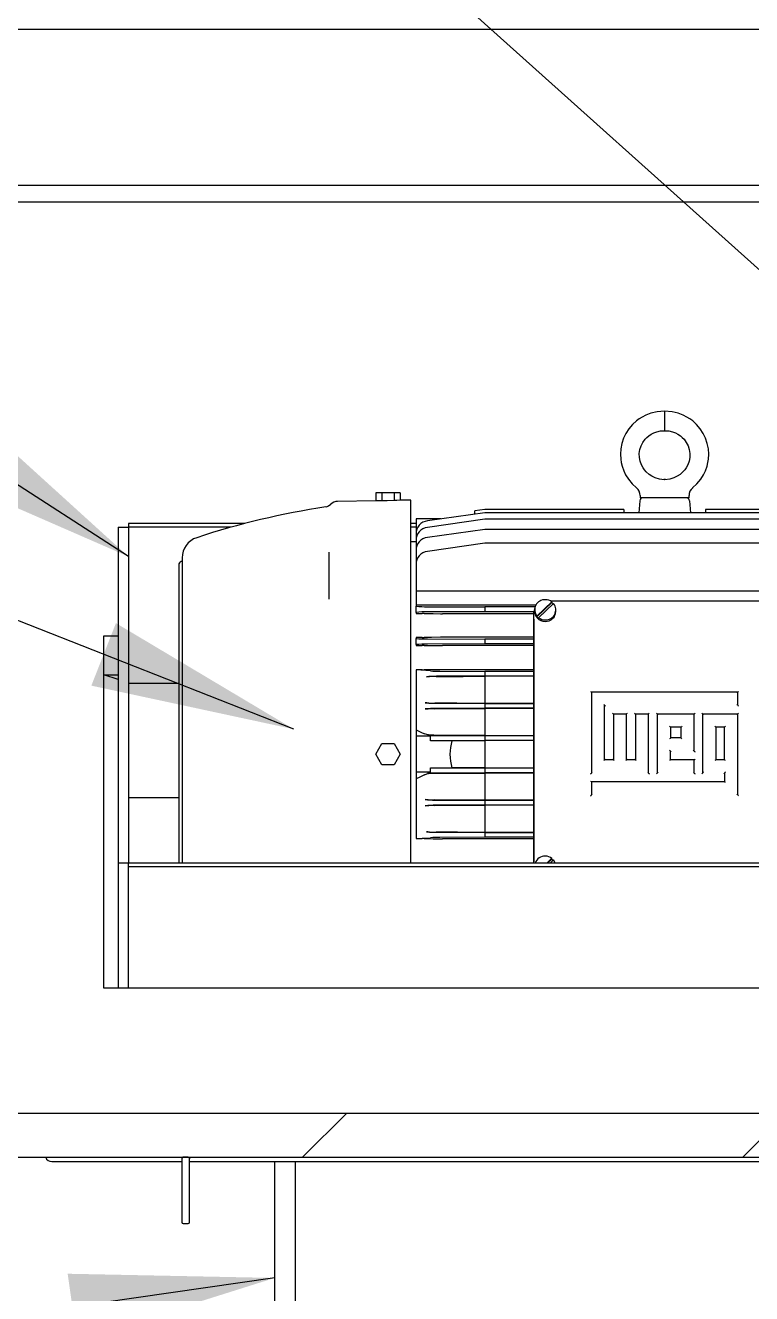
# Model space of a CAD drawing. Header units: millimetres. Extents: x 0 to 55611, y 0 to 32827.
# Drawn here: x 13365 to 13810, y 14158 to 14934 of the extents above; entities that cross this region are included whole.
import ezdxf

# ---------------------------------------------------------------- set-up
doc = ezdxf.new("R2010")
doc.units = ezdxf.units.MM
doc.header["$LTSCALE"] = 10
doc.linetypes.add('SLD-Continua', pattern=[0])
doc.layers.add('STRUC', color=5, linetype='SLD-Continua')
doc.styles.add('1', font='romans.shx', dxfattribs={"height": 125})
doc.dimstyles.new('50', dxfattribs={"dimscale": 0, "dimtxt": 125, "dimasz": 125, "dimexe": 125, "dimexo": 125, "dimgap": 50, "dimtad": 1, "dimdec": 0, "dimlfac": 49.861111, "dimzin": 1, "dimtxsty": '1', "dimcen": 2.5, "dimclrd": 1, "dimclre": 1, "dimadec": 0, "dimazin": 0, "dimtfac": 1, "dimtdec": 0, "dimtmove": 0, "dimatfit": 3, "dimfxl": 1, "dimtzin": 1, "dimarcsym": 0})

msp = doc.modelspace()

# ---------------------------------------------------------------- hatches: boundary and pattern name
at = {"linetype": 'SLD-Continua', "lineweight": 18}
h = msp.add_hatch(dxfattribs=at)
h.set_pattern_fill('ANSI34', scale=60, style=0)
h.set_pattern_definition([(45, (-10791.9, -12779.9), (-808.223, 808.223), []), (45, (-10522.5, -12779.9), (-808.223, 808.223), []), (45, (-10253.1, -12779.9), (-808.223, 808.223), []), (45, (-9983.7, -12779.9), (-808.223, 808.223), [])])
h.paths.add_polyline_path([(13928.43, 14268.02), (13013.43, 14268.02), (13013.43, 14240.99), (13928.43, 14240.99)], flags=0)

# ---------------------------------------------------------------- linework, layer by layer
at = {"color": 7, "linetype": 'SLD-Continua', "lineweight": 25}
for p, q in [((13756.4, 14697.58), (13756.4, 14691.84)), ((13756.4, 14691.84), (13756.4, 14685.58)), ((13756.87, 14655.62), (13755.92, 14655.62)), ((13579.74, 14647.58), (13579.74, 14642.71)), ((13583.5, 14647.58), (13579.74, 14647.58)), ((13583.5, 14647.58), (13583.5, 14642.67)), ((13591, 14647.58), (13583.5, 14647.58)), ((13591, 14647.58), (13591, 14642.8)), ((13594.75, 14647.58), (13591, 14647.58)), ((13594.75, 14647.58), (13594.75, 14642.97)), ((13741.43, 14645.83), (13741.4, 14644.58)), ((13756.4, 14644.58), (13741.4, 14644.58)), ((13771.4, 14644.58), (13756.4, 14644.58)), ((13771.4, 14644.58), (13771.37, 14645.83)), ((13579.74, 14642.71), (13556.4, 14642.3)), ((13601.25, 14643.08), (13594.75, 14642.97)), ((13601.25, 14620.38), (13601.25, 14643.08)), ((13646.4, 14637.33), (13640.4, 14636.49)), ((13640.4, 14634.52), (13640.4, 14636.49)), ((13731.4, 14637.33), (13646.4, 14637.33)), ((13731.4, 14637.33), (13731.4, 14635.36)), ((13741.24, 14642.76), (13740.59, 14635.36)), ((13771.56, 14642.76), (13772.2, 14635.36)), ((13781.4, 14637.33), (13781.4, 14635.36)), ((13866.4, 14637.33), (13781.4, 14637.33)), ((13619.5, 14631.58), (13604.4, 14631.58)), ((13604.4, 14631.58), (13604.4, 14622.5)), ((13646.4, 14635.36), (13611.28, 14630.43)), ((13646.4, 14631.36), (13611.28, 14626.43)), ((13866.4, 14635.36), (13646.4, 14635.36)), ((13866.4, 14631.36), (13646.4, 14631.36)), ((13601.25, 14580.12), (13601.25, 14620.38)), ((13604.4, 14622.5), (13604.4, 14618.5)), ((13646.4, 14625.2), (13611.28, 14620.27)), ((13866.4, 14625.2), (13646.4, 14625.2)), ((13604.4, 14617.58), (13601.25, 14617.58)), ((13604.4, 14618.5), (13604.4, 14612.35)), ((13604.4, 14612.35), (13604.4, 14603.8)), ((13646.4, 14616.66), (13611.28, 14611.73)), ((13866.4, 14616.66), (13646.4, 14616.66)), ((13461.25, 14605.62), (13460.73, 14605.48)), ((13461.25, 14607.77), (13461.25, 14487.58)), ((13551.25, 14582.59), (13551.25, 14611.19)), ((13459.25, 14603.55), (13459.25, 14487.58)), ((13604.4, 14603.8), (13604.4, 14587.33)), ((13908.4, 14587.33), (13604.4, 14587.33)), ((13604.4, 14587.33), (13604.4, 14578.75)), ((13687.55, 14581.2), (13686.59, 14581.25)), ((13825.25, 14581.2), (13687.55, 14581.2)), ((13687.55, 14581.2), (13687.55, 14581.2)), ((13601.25, 14487.58), (13601.25, 14580.12)), ((13604.4, 14578.75), (13604.4, 14578.18)), ((13677.58, 14578.75), (13604.4, 14578.75)), ((13604.4, 14574.38), (13604.4, 14578.18)), ((13604.4, 14574.38), (13604.4, 14573.72)), ((13604.4, 14573.72), (13608.09, 14573.72)), ((13609.38, 14573.72), (13608.09, 14573.72)), ((13611.28, 14577.9), (13646.4, 14577.73)), ((13646.4, 14574.83), (13611.28, 14574.66)), ((13619.31, 14573.6), (13620.6, 14573.59)), ((13676.4, 14573.59), (13620.6, 14573.59)), ((13646.4, 14577.73), (13646.4, 14574.83)), ((13677.16, 14577.73), (13646.4, 14577.73)), ((13676.52, 14574.83), (13646.4, 14574.83)), ((13676.5, 14570.39), (13676.5, 14574.7)), ((13676.9, 14575.99), (13676.9, 14575.07)), ((13687.43, 14580.84), (13678.3, 14572.16)), ((13687.43, 14580.38), (13678.3, 14571.69)), ((13679.36, 14571.15), (13688.49, 14579.83)), ((13687.43, 14580.38), (13687.43, 14580.84)), ((13689.9, 14575.07), (13689.9, 14575.99)), ((13676.4, 14570.24), (13676.4, 14421.73)), ((13676.5, 14421.59), (13676.5, 14570.39)), ((13678.3, 14571.69), (13678.3, 14572.16)), ((13679.36, 14570.68), (13679.36, 14571.15)), ((13608.09, 14559.05), (13604.4, 14559.05)), ((13604.4, 14559.05), (13604.4, 14558.48)), ((13604.4, 14554.68), (13604.4, 14558.48)), ((13608.09, 14559.05), (13609.38, 14559.06)), ((13611.28, 14558.2), (13646.4, 14558.03)), ((13620.6, 14559.18), (13619.31, 14559.17)), ((13676.4, 14559.18), (13620.6, 14559.18)), ((13676.4, 14558.03), (13646.4, 14558.03)), ((13646.4, 14558.03), (13646.4, 14555.13)), ((13604.4, 14554.68), (13604.4, 14554.22)), ((13604.4, 14554.22), (13608.09, 14554.22)), ((13609.38, 14554.21), (13608.09, 14554.22)), ((13646.4, 14555.13), (13611.28, 14554.96)), ((13619.31, 14554.1), (13620.6, 14554.1)), ((13676.4, 14554.1), (13620.6, 14554.1)), ((13676.4, 14555.13), (13646.4, 14555.13)), ((13608.09, 14539.19), (13604.4, 14539.19)), ((13613.24, 14538.6), (13604.4, 14539.19)), ((13604.4, 14539.19), (13604.4, 14502.56)), ((13608.09, 14539.19), (13609.38, 14539.19)), ((13646.4, 14535.43), (13618.26, 14535.29)), ((13618.95, 14538.46), (13646.4, 14538.33)), ((13620.6, 14539.3), (13619.31, 14539.3)), ((13676.4, 14539.3), (13620.6, 14539.3)), ((13646.4, 14538.33), (13646.4, 14535.43)), ((13676.4, 14538.33), (13646.4, 14538.33)), ((13676.4, 14535.43), (13646.4, 14535.43)), ((13646.4, 14535.34), (13646.4, 14518.74)), ((13676.4, 14535.34), (13646.4, 14535.34)), ((13711.67, 14525.63), (13711.67, 14476.11)), ((13801.13, 14525.63), (13711.67, 14525.63)), ((13801.13, 14517.58), (13801.13, 14525.63)), ((13646.4, 14515.73), (13617.29, 14515.59)), ((13617.72, 14518.77), (13646.4, 14518.63)), ((13646.4, 14518.74), (13676.4, 14518.74)), ((13646.4, 14518.63), (13646.4, 14515.73)), ((13676.4, 14518.63), (13646.4, 14518.63)), ((13676.4, 14515.73), (13646.4, 14515.73)), ((13676.4, 14515.64), (13646.4, 14515.64)), ((13646.4, 14515.64), (13646.4, 14499.04)), ((13719.73, 14484.16), (13719.73, 14517.58)), ((13725.09, 14512.22), (13725.09, 14484.16)), ((13733.15, 14512.22), (13725.09, 14512.22)), ((13733.15, 14484.16), (13733.15, 14512.22)), ((13738.51, 14512.22), (13738.51, 14484.16)), ((13746.57, 14512.22), (13738.51, 14512.22)), ((13746.57, 14476.11), (13746.57, 14512.22)), ((13774.55, 14512.22), (13751.93, 14512.22)), ((13751.93, 14512.22), (13751.93, 14476.11)), ((13774.55, 14489.51), (13774.55, 14512.22)), ((13801.13, 14512.22), (13779.65, 14512.22)), ((13779.65, 14512.22), (13779.65, 14476.11)), ((13801.13, 14462.71), (13801.13, 14512.22)), ((13759.99, 14504.17), (13759.99, 14497.56)), ((13766.49, 14504.15), (13759.99, 14504.15)), ((13766.49, 14497.56), (13766.49, 14504.17)), ((13787.71, 14504.17), (13787.71, 14484.16)), ((13793.07, 14504.15), (13787.71, 14504.15)), ((13793.07, 14484.16), (13793.07, 14504.17)), ((13604.4, 14502.56), (13604.4, 14498.58)), ((13604.4, 14498.58), (13604.4, 14476.58)), ((13613.29, 14498.58), (13604.4, 14498.58)), ((13611.39, 14499.21), (13613.11, 14499.21)), ((13613.29, 14498.58), (13611.56, 14499.13)), ((13615.32, 14499.19), (13613.11, 14499.21)), ((13613.19, 14495.83), (13613.29, 14498.58)), ((13626.28, 14495.83), (13613.19, 14495.83)), ((13646.4, 14496.03), (13616.88, 14495.89)), ((13617.03, 14499.07), (13646.4, 14498.93)), ((13626.28, 14495.83), (13646.4, 14495.93)), ((13646.4, 14499.04), (13676.4, 14499.04)), ((13646.4, 14498.93), (13646.4, 14496.03)), ((13676.4, 14498.93), (13646.4, 14498.93)), ((13676.4, 14496.03), (13646.4, 14496.03)), ((13676.4, 14495.93), (13646.4, 14495.93)), ((13646.4, 14495.93), (13646.4, 14487.58)), ((13766.49, 14497.56), (13759.98, 14497.56)), ((13579.74, 14487.58), (13583.5, 14494.08)), ((13583.5, 14494.08), (13591, 14494.08)), ((13591, 14494.08), (13594.75, 14487.58)), ((13759.99, 14484.16), (13759.99, 14489.51)), ((13459.25, 14487.58), (13459.25, 14421.14)), ((13461.25, 14487.58), (13461.25, 14421.14)), ((13583.5, 14481.08), (13579.74, 14487.58)), ((13591, 14481.08), (13583.5, 14481.08)), ((13594.75, 14487.58), (13591, 14481.08)), ((13601.25, 14421.14), (13601.25, 14487.58)), ((13646.4, 14487.58), (13646.4, 14479.23)), ((13725.09, 14484.16), (13719.73, 14484.16)), ((13738.51, 14484.16), (13733.15, 14484.16)), ((13774.55, 14484.16), (13759.99, 14484.16)), ((13774.55, 14476.11), (13774.55, 14484.16)), ((13793.07, 14484.16), (13787.7, 14484.16)), ((13613.29, 14476.58), (13604.4, 14476.58)), ((13604.4, 14476.58), (13604.4, 14472.6)), ((13604.4, 14472.6), (13604.4, 14435.97)), ((13611.39, 14475.95), (13613.11, 14475.95)), ((13611.56, 14476.03), (13613.29, 14476.58)), ((13613.11, 14475.95), (13615.32, 14475.97)), ((13613.19, 14479.33), (13626.28, 14479.33)), ((13613.29, 14476.58), (13613.19, 14479.33)), ((13616.88, 14479.27), (13646.4, 14479.13)), ((13646.4, 14476.23), (13617.03, 14476.09)), ((13646.4, 14479.23), (13626.28, 14479.33)), ((13646.4, 14479.23), (13676.4, 14479.23)), ((13646.4, 14479.13), (13646.4, 14476.23)), ((13676.4, 14479.13), (13646.4, 14479.13)), ((13676.4, 14476.23), (13646.4, 14476.23)), ((13676.4, 14476.12), (13646.4, 14476.12)), ((13646.4, 14476.12), (13646.4, 14459.53)), ((13793.07, 14476.11), (13793.07, 14470.76)), ((13793.07, 14470.76), (13711.67, 14470.76)), ((13711.67, 14470.76), (13711.67, 14462.71)), ((13617.29, 14459.57), (13646.4, 14459.43)), ((13646.4, 14459.53), (13676.4, 14459.53)), ((13646.4, 14459.43), (13646.4, 14456.53)), ((13676.4, 14459.43), (13646.4, 14459.43)), ((13646.4, 14456.53), (13617.72, 14456.39)), ((13676.4, 14456.53), (13646.4, 14456.53)), ((13676.4, 14456.42), (13646.4, 14456.42)), ((13646.4, 14456.42), (13646.4, 14439.82)), ((13604.4, 14435.97), (13613.24, 14436.56)), ((13604.4, 14435.97), (13608.09, 14435.97)), ((13609.38, 14435.97), (13608.09, 14435.97)), ((13618.26, 14439.87), (13646.4, 14439.73)), ((13646.4, 14436.83), (13618.95, 14436.7)), ((13619.31, 14435.87), (13620.6, 14435.86)), ((13676.4, 14435.86), (13620.6, 14435.86)), ((13646.4, 14439.82), (13676.4, 14439.82)), ((13646.4, 14439.73), (13646.4, 14436.83)), ((13676.4, 14439.73), (13646.4, 14439.73)), ((13676.4, 14436.83), (13646.4, 14436.83)), ((13676.5, 14421.06), (13676.5, 14421.59)), ((13687.43, 14423.92), (13684.52, 14421.14)), ((13687.43, 14423.45), (13685.01, 14421.14)), ((13686.64, 14421.14), (13688.49, 14422.91)), ((13687.43, 14423.45), (13687.43, 14423.92)), ((13517.9, 14130.18), (13517.9, 14238.42)), ((13530.6, 14130.18), (13530.6, 14238.42))]:
    msp.add_line(p, q, dxfattribs=at)
at = {"color": 7, "linetype": 'SLD-Continua', "lineweight": 25, "flags": 128}
for points in [[(13756.4, 14697.58), (13751.8, 14697.18), (13747.99, 14696.28), (13744.98, 14695.09), (13742.71, 14693.92), (13740.92, 14692.79), (13739.2, 14691.51), (13736.78, 14689.29), (13734.61, 14686.74), (13732.79, 14683.93), (13731.33, 14680.92), (13730.27, 14677.74), (13729.62, 14674.46), (13729.4, 14671.18), (13729.57, 14668.12), (13729.86, 14666.21), (13730.39, 14663.97), (13731.39, 14661.09), (13732.59, 14658.57), (13734.3, 14655.86), (13736.6, 14653.06), (13739.23, 14650.67)], [(13773.56, 14650.67), (13776.2, 14653.06), (13778.5, 14655.86), (13780.2, 14658.57), (13781.4, 14661.09), (13782.41, 14663.97), (13782.94, 14666.21), (13783.23, 14668.12), (13783.4, 14671.18), (13783.18, 14674.46), (13782.53, 14677.74), (13781.47, 14680.92), (13780.01, 14683.93), (13778.18, 14686.74), (13776.02, 14689.29), (13773.6, 14691.51), (13771.88, 14692.79), (13770.08, 14693.92), (13767.82, 14695.09), (13764.8, 14696.28), (13760.99, 14697.18), (13756.4, 14697.58)], [(13756.22, 14655.59), (13753.27, 14655.95), (13750.72, 14656.71), (13748.6, 14657.74), (13746.9, 14658.86), (13745.21, 14660.35), (13744.09, 14661.63), (13743.28, 14662.75), (13742.23, 14664.67), (13741.43, 14666.87), (13740.98, 14669.24), (13740.92, 14671.64), (13741.26, 14674.02), (13741.99, 14676.31), (13743.09, 14678.45), (13744.5, 14680.36), (13745.57, 14681.47), (13746.74, 14682.46), (13748.27, 14683.48), (13749.78, 14684.25), (13751.65, 14684.95), (13753.86, 14685.42), (13756.4, 14685.58)], [(13756.4, 14685.58), (13758.94, 14685.42), (13761.15, 14684.95), (13763.01, 14684.25), (13764.53, 14683.48), (13766.05, 14682.46), (13767.22, 14681.47), (13768.3, 14680.36), (13769.7, 14678.45), (13770.8, 14676.31), (13771.53, 14674.02), (13771.88, 14671.64), (13771.82, 14669.24), (13771.37, 14666.87), (13770.57, 14664.67), (13769.51, 14662.75), (13768.71, 14661.63), (13767.58, 14660.35), (13765.9, 14658.86), (13764.2, 14657.74), (13762.08, 14656.71), (13759.53, 14655.95), (13756.58, 14655.59)], [(13552.14, 14640.41), (13550.81, 14639.4), (13549.23, 14638.88)], [(13583.5, 14642.67), (13581.39, 14642.71), (13579.74, 14642.71)], [(13591, 14642.8), (13586.8, 14642.72), (13583.5, 14642.67)], [(13594.75, 14642.97), (13592.65, 14642.9), (13591, 14642.8)], [(13609.38, 14573.72), (13614.94, 14573.65), (13619.31, 14573.6)], [(13676.66, 14575.41), (13676.53, 14574.92), (13676.4, 14573.62)], [(13677.22, 14577.56), (13677.07, 14577.35), (13676.52, 14574.8)], [(13619.31, 14559.17), (13613.75, 14559.11), (13609.38, 14559.06)], [(13609.38, 14554.21), (13614.94, 14554.15), (13619.31, 14554.1)], [(13619.31, 14539.3), (13613.75, 14539.24), (13609.38, 14539.19)], [(13610.83, 14535.05), (13611.78, 14535.11), (13612.53, 14535.16)], [(13616.62, 14535.19), (13633.29, 14535.27), (13646.4, 14535.34)], [(13711.67, 14525.63), (13711.67, 14525.63), (13711.67, 14525.63)], [(13711.67, 14525.63), (13711.67, 14525.63), (13711.67, 14525.62)], [(13801.13, 14525.63), (13801.13, 14525.63), (13801.13, 14525.63)], [(13801.13, 14525.63), (13801.13, 14525.63), (13801.13, 14525.62)], [(13609.9, 14515.35), (13610.93, 14515.41), (13611.74, 14515.46)], [(13612.17, 14518.9), (13610.98, 14518.98), (13610.04, 14519.04)], [(13615.71, 14515.48), (13632.89, 14515.57), (13646.4, 14515.64)], [(13646.4, 14518.74), (13629.28, 14518.83), (13615.83, 14518.9)], [(13725.09, 14512.22), (13725.09, 14512.22), (13725.09, 14512.22)], [(13725.09, 14512.22), (13725.09, 14512.22), (13725.09, 14512.22)], [(13733.15, 14512.22), (13733.15, 14512.22), (13733.15, 14512.22)], [(13733.15, 14512.22), (13733.15, 14512.22), (13733.15, 14512.22)], [(13738.51, 14512.22), (13738.51, 14512.22), (13738.51, 14512.22)], [(13738.51, 14512.22), (13738.51, 14512.22), (13738.51, 14512.22)], [(13746.57, 14512.22), (13746.57, 14512.22), (13746.57, 14512.22)], [(13746.57, 14512.22), (13746.57, 14512.22), (13746.57, 14512.22)], [(13604.4, 14502.56), (13607.26, 14501.19), (13609.52, 14500.11)], [(13613.11, 14499.21), (13611.04, 14499.59), (13609.52, 14500.11)], [(13611.56, 14499.2), (13611.47, 14499.21), (13611.39, 14499.21)], [(13611.39, 14499.21), (13611.49, 14499.17), (13611.56, 14499.13)], [(13616.88, 14495.89), (13614.93, 14495.87), (13613.19, 14495.83)], [(13646.4, 14499.04), (13628.99, 14499.12), (13615.32, 14499.19)], [(13609.52, 14475.05), (13606.65, 14473.68), (13604.4, 14472.6)], [(13609.52, 14475.05), (13611.04, 14475.58), (13613.11, 14475.95)], [(13611.56, 14476.03), (13611.47, 14475.98), (13611.39, 14475.95)], [(13611.39, 14475.95), (13611.49, 14475.95), (13611.56, 14475.96)], [(13613.19, 14479.33), (13614.92, 14479.29), (13616.88, 14479.27)], [(13615.32, 14475.97), (13632.72, 14476.06), (13646.4, 14476.12)], [(13611.74, 14459.7), (13610.71, 14459.77), (13609.9, 14459.82)], [(13646.4, 14459.53), (13629.21, 14459.61), (13615.71, 14459.68)], [(13610.04, 14456.13), (13611.23, 14456.2), (13612.17, 14456.26)], [(13615.83, 14456.27), (13632.95, 14456.35), (13646.4, 14456.42)], [(13609.38, 14435.97), (13614.94, 14435.91), (13619.31, 14435.87)], [(13612.53, 14440), (13611.57, 14440.07), (13610.83, 14440.11)], [(13646.4, 14439.82), (13629.72, 14439.91), (13616.62, 14439.97)], [(13689.52, 14421.14), (13689.33, 14421.59), (13688.49, 14422.91)]]:
    msp.add_lwpolyline(points, dxfattribs=at)
at = {"color": 7, "linetype": 'SLD-Continua', "lineweight": 25}
for centre, radius, start, end in [((13735.43, 14645.98), 6, 358.5, 50.97617), ((13743.23, 14642.58), 2, 90, 175), ((13769.57, 14642.58), 2, 5, 90), ((13777.36, 14645.98), 6, 129.02383, 181.5), ((13620.18, 14164.16), 480, 98.50004, 108.20919), ((13556.51, 14636.3), 6, 91, 137.07814), ((13612.4, 14622.5), 8, 98, 180), ((13474.25, 14607.77), 13, 108.20919, 180), ((13612.4, 14618.5), 8, 98, 180), ((13612.4, 14612.35), 8, 98, 180), ((13461.25, 14603.55), 2, 105, 180), ((13612.4, 14603.8), 8, 98, 180), ((13683.12, 14576.01), 6.17, 87.37955, 218.70569), ((13683.42, 14575.46), 6.71, 53.22971, 90.14608), ((13609.78, 14626.2), 48.32, 263.60998, 271.78915), ((13609.68, 14528.67), 46.02, 88.0061, 96.59476), ((13682.91, 14575.09), 6.01, 180.20803, 222.79231), ((13683.68, 14575.97), 6.17, 267.37955, 38.70569), ((13683.59, 14575.19), 6.31, 268.23588, 358.89012), ((13683.6, 14575.28), 6.38, 42.87798, 53.03838), ((13683.18, 14575.76), 6.35, 219.81945, 233.05455), ((13683.36, 14575.53), 6.64, 222.91538, 270.29159), ((13683.38, 14576.52), 6.71, 233.22971, 270.14608), ((13609.78, 14606.5), 48.32, 263.60998, 271.78915), ((13609.68, 14508.97), 46.02, 88.0061, 96.59476), ((13616.51, 14420.4), 114.79, 89.94591, 92.83596), ((13618.15, 14420.06), 115.23, 89.94176, 92.79643), ((13618.8, 14650.24), 111.78, 267.15127, 270.08059), ((13716.33, 14531.04), 7.15, 223.72922, 229.24915), ((13707, 14520.21), 7.15, 43.72922, 49.24915), ((13804.57, 14521.5), 5.38, 129.84144, 137.18019), ((13796.46, 14531.04), 7.15, 310.75085, 316.27078), ((13615.62, 14396.63), 118.86, 89.95961, 92.76041), ((13615.74, 14635.21), 116.32, 267.19044, 270.04586), ((13617.21, 14401.37), 114.22, 89.9599, 92.74942), ((13617.61, 14630.92), 112.15, 267.21907, 270.05364), ((13715.32, 14513.88), 5.75, 39.97161, 47.20089), ((13725.5, 14522.57), 7.63, 220.86359, 226.30891), ((13728.53, 14516.35), 5.38, 222.81981, 230.15856), ((13721.64, 14508.09), 5.38, 42.81981, 50.15856), ((13736.59, 14508.09), 5.38, 129.84144, 137.18019), ((13729.7, 14516.35), 5.38, 309.84144, 317.18019), ((13741.95, 14516.35), 5.38, 222.81981, 230.15856), ((13733.84, 14506.81), 7.15, 43.72922, 49.24915), ((13751.23, 14506.81), 7.15, 130.75085, 136.27078), ((13743.12, 14516.35), 5.38, 309.84144, 317.18019), ((13756.04, 14517.07), 6.35, 223.46172, 229.67557), ((13747.82, 14507.38), 6.35, 43.46172, 49.67557), ((13777.44, 14508.67), 4.58, 129.12122, 137.7415), ((13770.44, 14517.07), 6.35, 310.32443, 316.53828), ((13782.54, 14515.78), 4.58, 222.2585, 230.87878), ((13775.54, 14507.38), 6.35, 43.46172, 49.67557), ((13796.72, 14513.88), 5.75, 39.97161, 47.20089), ((13805.24, 14507.38), 6.35, 130.32443, 136.53828), ((13806.9, 14522.57), 7.63, 220.86359, 226.30891), ((13797.02, 14517.07), 6.35, 310.32443, 316.53828), ((13754.22, 14499.18), 7.63, 40.86359, 46.30891), ((13770.9, 14500.48), 5.75, 132.79911, 140.02839), ((13781.94, 14499.18), 7.63, 40.86359, 46.30891), ((13797.48, 14500.48), 5.75, 132.79911, 140.02839), ((13616.95, 14611.6), 112.53, 267.25723, 270.03856), ((13653.48, 14487.58), 28.42, 163.12355, 196.87645), ((13764.1, 14492.72), 6.35, 130.32443, 136.53828), ((13763.6, 14494.01), 4.58, 42.2585, 50.87878), ((13755.58, 14485.82), 5.75, 39.97161, 47.20089), ((13764.4, 14493.21), 5.75, 219.97161, 227.20089), ((13770.14, 14485.82), 5.75, 39.97161, 47.20089), ((13780.32, 14494.51), 7.63, 220.86359, 226.30891), ((13723.17, 14480.03), 5.38, 129.84144, 137.18019), ((13715.06, 14489.58), 7.15, 310.75085, 316.27078), ((13729.75, 14489.58), 7.15, 223.72922, 229.24915), ((13721.64, 14480.03), 5.38, 42.81981, 50.15856), ((13737.81, 14478.75), 7.15, 130.75085, 136.27078), ((13729.7, 14488.29), 5.38, 309.84144, 317.18019), ((13741.95, 14488.29), 5.38, 222.81981, 230.15856), ((13733.84, 14478.75), 7.15, 43.72922, 49.24915), ((13762.88, 14480.61), 4.58, 129.12122, 137.7415), ((13757.1, 14487.72), 4.58, 309.12122, 317.7415), ((13778.66, 14479.32), 6.35, 130.32443, 136.53828), ((13771.66, 14487.72), 4.58, 309.12122, 317.7415), ((13791.82, 14479.32), 6.35, 130.32443, 136.53828), ((13790.18, 14480.61), 4.58, 42.2585, 50.87878), ((13616.95, 14363.47), 112.62, 89.96257, 92.74165), ((13705.9, 14481.11), 7.63, 313.69109, 319.13641), ((13717.44, 14471.12), 7.63, 133.69109, 139.13641), ((13740.8, 14471.12), 7.63, 40.86359, 46.30891), ((13750.98, 14479.81), 5.75, 219.97161, 227.20089), ((13746.16, 14481.11), 7.63, 313.69109, 319.13641), ((13757.7, 14471.12), 7.63, 133.69109, 139.13641), ((13768.78, 14471.12), 7.63, 40.86359, 46.30891), ((13778.96, 14479.81), 5.75, 219.97161, 227.20089), ((13775.24, 14479.81), 5.75, 312.79911, 320.02839), ((13785.42, 14471.12), 7.63, 133.69109, 139.13641), ((13788.66, 14479.81), 5.75, 312.79911, 320.02839), ((13797.48, 14472.42), 5.75, 132.79911, 140.02839), ((13715.78, 14475.6), 6.35, 223.46172, 229.67557), ((13708.78, 14467.21), 4.58, 42.2585, 50.87878), ((13795.96, 14474.31), 4.58, 222.2585, 230.87878), ((13790.18, 14467.21), 4.58, 42.2585, 50.87878), ((13615.63, 14578.63), 118.95, 267.24071, 270.03928), ((13617.21, 14573.7), 114.13, 267.24946, 270.04122), ((13705.9, 14467.71), 7.63, 313.69109, 319.13641), ((13716.08, 14459.02), 5.75, 132.79911, 140.02839), ((13795.36, 14457.72), 7.63, 40.86359, 46.30891), ((13806.9, 14467.71), 7.63, 220.86359, 226.30891), ((13615.74, 14340.04), 116.23, 89.95306, 92.81065), ((13617.61, 14344.15), 112.24, 89.94745, 92.77984), ((13616.51, 14554.85), 114.88, 267.16511, 270.05303), ((13618.15, 14555.02), 115.15, 267.20252, 270.0593), ((13618.8, 14324.84), 111.85, 89.92039, 92.84774), ((13683.3, 14418.78), 6.47, 89.12576, 159.35109), ((13683.42, 14418.54), 6.71, 53.22971, 90.14608), ((13683.6, 14418.36), 6.38, 42.87798, 53.03838)]:
    msp.add_arc(centre, radius, start, end, dxfattribs=at)
at = {"layer": 'STRUC', "linetype": 'SLD-Continua', "lineweight": 25}
for p, q in [((13927.14, 14931), (13004.78, 14931)), ((13012.14, 14835.71), (13927.14, 14835.71)), ((13928.43, 14825.38), (13013.43, 14825.38)), ((13499.4, 14628.71), (13428.43, 14628.71)), ((13428.43, 14628.71), (13428.43, 14626.54)), ((13604.4, 14628.71), (13601.25, 14628.71)), ((13422.08, 14626.54), (13422.08, 14421.14)), ((13422.08, 14626.54), (13428.43, 14626.54)), ((13428.43, 14626.54), (13428.43, 14421.14)), ((13491.33, 14626.54), (13428.43, 14626.54)), ((13604.4, 14626.54), (13601.25, 14626.54)), ((13413.43, 14560.08), (13422.08, 14560.08)), ((13413.43, 14344.41), (13413.43, 14560.08)), ((13413.43, 14536.21), (13422.08, 14536.21)), ((13422.08, 14533.25), (13413.43, 14536.21)), ((13428.43, 14531.08), (13459.25, 14531.08)), ((13428.43, 14461.2), (13459.25, 14461.2)), ((13422.08, 14421.14), (13422.08, 14344.41)), ((13422.08, 14421.14), (13428.43, 14421.14)), ((13428.43, 14421.14), (13928.43, 14421.14)), ((13428.43, 14418.97), (13428.43, 14421.14)), ((13428.43, 14344.41), (13428.43, 14418.97)), ((13428.43, 14418.97), (13928.43, 14418.97)), ((13928.43, 14344.41), (13413.43, 14344.41)), ((13013.43, 14268.02), (13928.43, 14268.02)), ((13013.43, 14240.99), (13928.43, 14240.99)), ((13461.05, 14240.99), (13461.05, 14240.14)), ((13461.05, 14240.14), (13461.05, 14201.28)), ((13465.01, 14240.99), (13461.84, 14240.99)), ((13465.81, 14240.99), (13465.81, 14240.14)), ((13465.81, 14201.28), (13465.81, 14240.14)), ((13381.64, 14238.42), (13461.05, 14238.42)), ((13465.81, 14238.42), (13877.63, 14238.42)), ((13461.84, 14200.44), (13465.01, 14200.44))]:
    msp.add_line(p, q, dxfattribs=at)
for centre, major_axis, ratio, start_param, end_param in [((13383.72, 14244.51), (4.99, 4.99), 0.699967, 2.797687, 3.752297), ((13383.72, 14244.51), (4.99, 4.99), 0.699967, 2.797687, 3.752297), ((13461.84, 14240.14), (0, -0.845), 0.939582, 3.141593, 4.712389), ((13465.01, 14240.14), (0, -0.845), 0.939582, 1.570796, 3.141593), ((13461.84, 14201.28), (0, -0.845), 0.939582, 4.712389, 6.283185), ((13465.01, 14201.28), (0, -0.845), 0.939582, 0, 1.570796)]:
    msp.add_ellipse(centre, major_axis=major_axis, ratio=ratio, start_param=start_param, end_param=end_param, dxfattribs=at)

# ---------------------------------------------------------------- leaders
for points in [[(14056.26, 14566.9), (12274.26, 16165.98)], [(13428.43, 14608.55), (12158.27, 15431.04)], [(13529.58, 14502.94), (12130.73, 15053.31)], [(13517.9, 14167.17), (12297.08, 13991.89)]]:
    msp.add_leader(points, dimstyle='50', override={"dimscale": 1, "dimlfac": 1})

doc.saveas('drawing.dxf')
